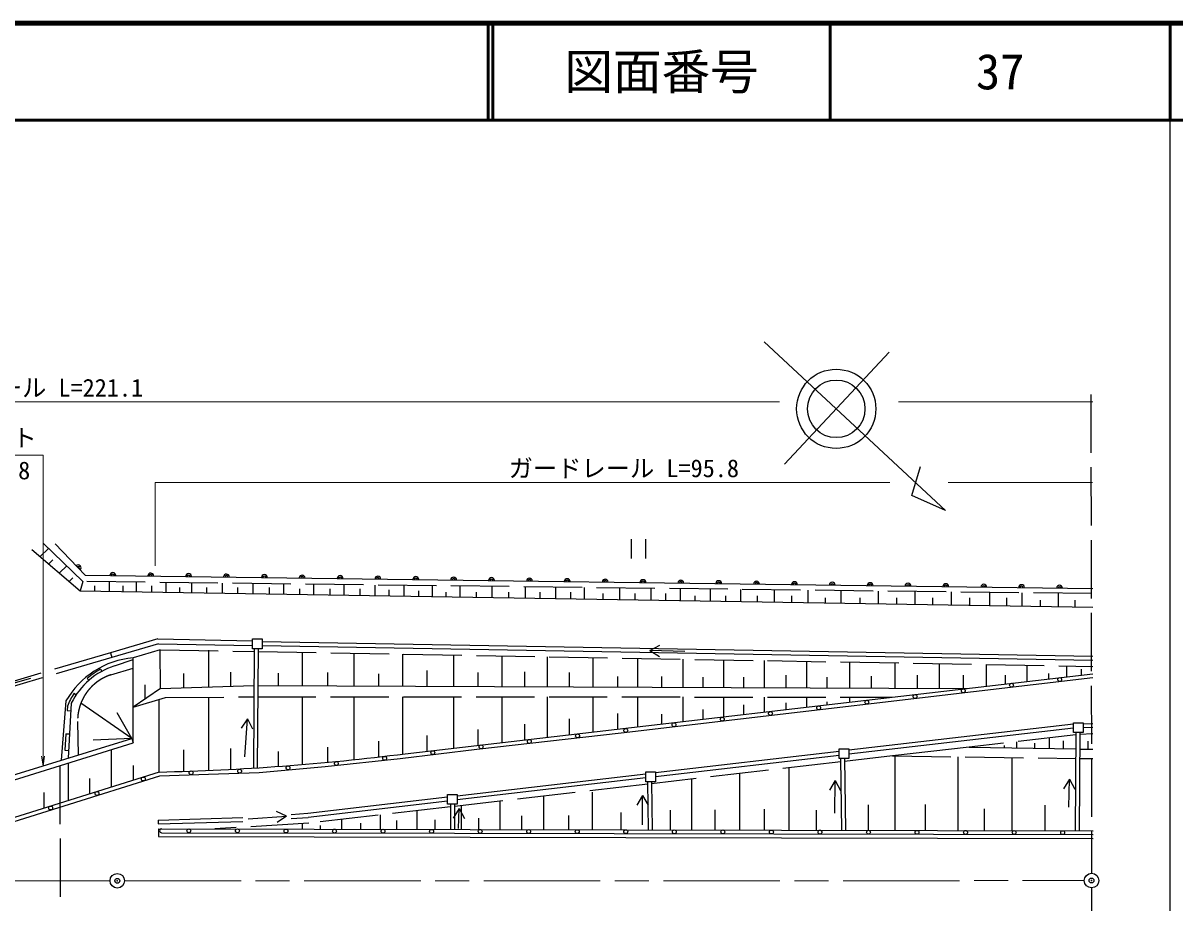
# Model space of a CAD drawing. Units: millimetres, scale not verified. Extents: x 40000 to 680000, y 20000 to 380000.
# Drawn here: x 460856 to 579500, y 289369 to 380000 of the extents above; entities that cross this region are included whole.
import ezdxf
from ezdxf.enums import TextEntityAlignment as Align

# ---------------------------------------------------------------- set-up
doc = ezdxf.new("R2010")
doc.units = ezdxf.units.MM
doc.header["$LTSCALE"] = 1000
doc.header["$PDMODE"] = 32
doc.header["$PDSIZE"] = 500
doc.linetypes.add('CHAIN', pattern=[18.5, 12, -1.5, 3.5, -1.5])
doc.linetypes.add('DASHED', pattern=[7.5, 6, -1.5])
for name, color, linetype, lineweight in [('M-BGD', 7, 'Continuous', 25), ('M-BGD-EXST', 7, 'Continuous', 25), ('M-BMK', 2, 'CHAIN', 13), ('M-BMK-SRVR', 3, 'Continuous', 25), ('M-STR-HTXT', 7, 'Continuous', 13), ('M-TTL', 2, 'Continuous', 140), ('M-TTL-BAND', 7, 'Continuous', 25), ('M-TTL-LINE', 7, 'Continuous', 50)]:
    doc.layers.add(name, color=color, linetype=linetype, lineweight=lineweight)
doc.layers.add('M-OTRS', color=6, linetype='Continuous')
doc.layers.add('M-TTL-TXT', color=7, linetype='Continuous')
doc.styles.add('ＭＳ ゴシック', font='')
doc.styles.get('ＭＳ ゴシック').set_extended_font_data('MS Gothic')

# ---------------------------------------------------------------- blocks, each defined once
blk = doc.blocks.new('open_arrow')
at = {"color": 0, "linetype": 'Continuous', "lineweight": -2}
blk.add_lwpolyline([(7.5, 1.25), (0, 0), (7.5, -1.25)], dxfattribs=at)

msp = doc.modelspace()

# ---------------------------------------------------------------- linework, layer by layer
at = {"layer": 'M-BGD'}
for p, q in [((537201, 347151), (555883, 329781)), ((550077, 346090), (539271, 334578)), ((552399, 331346), (553308, 334325)), ((555883, 329781), (552399, 331346)), ((464169, 326368), (467258, 323135)), ((461774, 325772), (466742, 321533)), ((462609, 325059), (463463, 325890)), ((463518, 324284), (463942, 324697)), ((464606, 323355), (465352, 324082)), ((465615, 322495), (465973, 322844)), ((467258, 323135), (571028, 321748)), ((467028, 322479), (466742, 321533)), ((466742, 321533), (571031, 319850)), ((468221, 322036), (468221, 321509)), ((469719, 322447), (469719, 321485)), ((471139, 322036), (471139, 321462)), ((472519, 322413), (472519, 321440)), ((474096, 322036), (474096, 321414)), ((475555, 322377), (475555, 321391)), ((476955, 321858), (476955, 321368)), ((478217, 322344), (478217, 321348)), ((479764, 321858), (479764, 321323)), ((481351, 322307), (481351, 321297)), ((482938, 321858), (482938, 321271)), ((484516, 322269), (484516, 321246)), ((486201, 321858), (486201, 321219)), ((487670, 322231), (487670, 321195)), ((489317, 321720), (489317, 321169)), ((490785, 322193), (490785, 321145)), ((492451, 321720), (492451, 321118)), ((493881, 322156), (493881, 321095)), ((495547, 321720), (495547, 321068)), ((497075, 322117), (497075, 321043)), ((498524, 321622), (498524, 321020)), ((500062, 322081), (500062, 320995)), ((501590, 321533), (501590, 320970)), ((502980, 322046), (502980, 320948)), ((505838, 322012), (505838, 320902)), ((509151, 321972), (509151, 320848)), ((512581, 321930), (512581, 320793)), ((515696, 321893), (515696, 320743)), ((518654, 321857), (518654, 320695)), ((522281, 321813), (522281, 320636)), ((525525, 321774), (525525, 320584)), ((528521, 321738), (528521, 320536)), ((531617, 321701), (531617, 320486)), ((534752, 321663), (534752, 320435)), ((538222, 321621), (538222, 320379)), ((541692, 321580), (541692, 320323)), ((545102, 321539), (545102, 320268)), ((504399, 321365), (504399, 320925)), ((507534, 321365), (507534, 320875)), ((510846, 321365), (510846, 320821)), ((514080, 321365), (514080, 320769)), ((517244, 321365), (517244, 320718)), ((520556, 321257), (520556, 320664)), ((523868, 321257), (523868, 320611)), ((527023, 321257), (527023, 320560)), ((530059, 321020), (530059, 320511)), ((533214, 321020), (533214, 320460)), ((536467, 321020), (536467, 320408)), ((539996, 321020), (539996, 320351)), ((543466, 320803), (543466, 320295)), ((547044, 320803), (547044, 320237)), ((548927, 321492), (548927, 320206)), ((550830, 320803), (550830, 320176)), ((552713, 321447), (552713, 320145)), ((554517, 320803), (554517, 320116)), ((556439, 321402), (556439, 320085)), ((558341, 320803), (558341, 320054)), ((560382, 321354), (560382, 320021)), ((562137, 320803), (562137, 319993)), ((563734, 321314), (563734, 319967)), ((565626, 320547), (565626, 319937)), ((567480, 321269), (567480, 319907)), ((569195, 320547), (569195, 319879)), ((474744, 316569), (469869, 315138)), ((474812, 316067), (470014, 314659)), ((474744, 316569), (484479, 316385)), ((474812, 316067), (484479, 315885)), ((484479, 315559), (484479, 316559)), ((484479, 316559), (485479, 316559)), ((485479, 316292), (571037, 314774)), ((485479, 315892), (571038, 314374)), ((469869, 315138), (470014, 314659)), ((470284, 313790), (472200, 314460)), ((472200, 305847), (472200, 314620)), ((475009, 311455), (474967, 315436)), ((479981, 311614), (479981, 315414)), ((484660, 315559), (484584, 303265)), ((485060, 315559), (484984, 303290)), ((489643, 311744), (489643, 315176)), ((494966, 311722), (494966, 315081)), ((499957, 311703), (499957, 314993)), ((505213, 311682), (505213, 314900)), ((510204, 311662), (510204, 314811)), ((514862, 311644), (514862, 314728)), ((519586, 311625), (519586, 314644)), ((524178, 311607), (524178, 314563)), ((528835, 311589), (528835, 314480)), ((533027, 311572), (533027, 314406)), ((468852, 313454), (468947, 313212)), ((502485, 311693), (502485, 313308)), ((537220, 311555), (537220, 314332)), ((541545, 314255), (541545, 311538)), ((545981, 314176), (545981, 311521)), ((550639, 314093), (550639, 311502)), ((555208, 314012), (555208, 311484)), ((560043, 313927), (560043, 311692)), ((564257, 313852), (564257, 312182)), ((568338, 313779), (568338, 312657)), ((569847, 313441), (569847, 312832)), ((467473, 312504), (467646, 312303)), ((477408, 311531), (477408, 313013)), ((482258, 311687), (482258, 313131)), ((487181, 311753), (487181, 313042)), ((492238, 311733), (492238, 313108)), ((497495, 311712), (497495, 312975)), ((500220, 304737), (571040, 312971)), ((507742, 311672), (507742, 313108)), ((512533, 311653), (512533, 313175)), ((517124, 311635), (517124, 313108)), ((522115, 311615), (522115, 312709)), ((526640, 311597), (526640, 312709)), ((530898, 311580), (530898, 312642)), ((535090, 311564), (535090, 312642)), ((539415, 312820), (539415, 311547)), ((543630, 312642), (543630, 311530)), ((548218, 312736), (548218, 311512)), ((552945, 312820), (552945, 311493)), ((557692, 312820), (557692, 311475)), ((561995, 312820), (561995, 311919)), ((566475, 312997), (566475, 312440)), ((466123, 310966), (466323, 310801)), ((475009, 311455), (472200, 309528)), ((473445, 310382), (473445, 311830)), ((475009, 311455), (484637, 311763)), ((485037, 311762), (558155, 311473)), ((465276, 310183), (464791, 304070)), ((465828, 309946), (465518, 304295)), ((472052, 306324), (466808, 309938)), ((474871, 302851), (474871, 310323)), ((479981, 303021), (479981, 310565)), ((489643, 303632), (489643, 310607)), ((494966, 304131), (494966, 310604)), ((499957, 304706), (499957, 310601)), ((505213, 305317), (505213, 310598)), ((510204, 305898), (510204, 310594)), ((514862, 306439), (514862, 310592)), ((519586, 306988), (519586, 310589)), ((524178, 307522), (524178, 310586)), ((528835, 308064), (528835, 310583)), ((533027, 308551), (533027, 310580)), ((535090, 308791), (535090, 309791)), ((537220, 309039), (537220, 310578)), ((539415, 309994), (539415, 309294)), ((541545, 310575), (541545, 309541)), ((543630, 310084), (543630, 309784)), ((545981, 310573), (545981, 310057)), ((465423, 309634), (465399, 309195)), ((465399, 309195), (465786, 309170)), ((472052, 306324), (470568, 308960)), ((522115, 307282), (522115, 308900)), ((526640, 307809), (526640, 308809)), ((530898, 308304), (530898, 309304)), ((512533, 306168), (512533, 307786)), ((517124, 306702), (517124, 308320)), ((569034, 307791), (545921, 305091)), ((569034, 307388), (545921, 304688)), ((569034, 306926), (569034, 307926)), ((569034, 307926), (570034, 307926)), ((570034, 307825), (571047, 307860)), ((570034, 307425), (571047, 307460)), ((458797, 302209), (472052, 306324)), ((465267, 306804), (465174, 305106)), ((465267, 306804), (465654, 306779)), ((472052, 306324), (468073, 306141)), ((472052, 306324), (472200, 305847)), ((502485, 305000), (502485, 306618)), ((507742, 305611), (507742, 307229)), ((566555, 306364), (566555, 305274)), ((569300, 306926), (569224, 296811)), ((569700, 306926), (569624, 296810)), ((458876, 301709), (472200, 305847)), ((465174, 305106), (465561, 305082)), ((469955, 301313), (469955, 305150)), ((477408, 302922), (477408, 305149)), ((482258, 303131), (482258, 305266)), ((487181, 303441), (487181, 304955)), ((492238, 303861), (492238, 305432)), ((497495, 304408), (497495, 306038)), ((544921, 304974), (526005, 302765)), ((544921, 304238), (544921, 305238)), ((544921, 305238), (545921, 305238)), ((558314, 305416), (550408, 304506)), ((558314, 305416), (569288, 305227)), ((561912, 305582), (561912, 305354)), ((563184, 305976), (563184, 305332)), ((565018, 305819), (565018, 305300)), ((567975, 306055), (567975, 305250)), ((569688, 305220), (571050, 305197)), ((570518, 306026), (570518, 305206)), ((465549, 299935), (465549, 303781)), ((544921, 304572), (526005, 302362)), ((545066, 304238), (545168, 296861)), ((545466, 304238), (545568, 296860)), ((550645, 304503), (550645, 296850)), ((557151, 304420), (557151, 296836)), ((562711, 304349), (562711, 296824)), ((474871, 302851), (455143, 296680)), ((472247, 302030), (472247, 303527)), ((525005, 302648), (505575, 300378)), ((525005, 301859), (525005, 302859)), ((525005, 302859), (526005, 302859)), ((534658, 302694), (534658, 296883)), ((539725, 303277), (539725, 296873)), ((467737, 300619), (467737, 302184)), ((525005, 302245), (505575, 299976)), ((525188, 301859), (525251, 296903)), ((525588, 301859), (525651, 296902)), ((529689, 302122), (529689, 296894)), ((463035, 299148), (463035, 300735)), ((504575, 300261), (490191, 298581)), ((504575, 299533), (504575, 300533)), ((504575, 300533), (505575, 300533)), ((514451, 300369), (514451, 296926)), ((519464, 300776), (519464, 296915)), ((504575, 299859), (490228, 298183)), ((504881, 299533), (504881, 296946)), ((505281, 299533), (505281, 296945)), ((505979, 299394), (505979, 296943)), ((509971, 299854), (509971, 296935)), ((537201, 299040), (537201, 296878)), ((547909, 299477), (547909, 296855)), ((553765, 299522), (553765, 296843)), ((559842, 299078), (559842, 296830)), ((566097, 299433), (566097, 296817)), ((474773, 297911), (483487, 298167)), ((474773, 297911), (474785, 297511)), ((490191, 298581), (488456, 298463)), ((488483, 298064), (490228, 298183)), ((493646, 297975), (493646, 296969)), ((497639, 298435), (497639, 296961)), ((499325, 297853), (499325, 296957)), ((501409, 298868), (501409, 296953)), ((503273, 297942), (503273, 296949)), ((507753, 298119), (507753, 296940)), ((512189, 298341), (512189, 296930)), ((517024, 298386), (517024, 296920)), ((522436, 298696), (522436, 296909)), ((527501, 298922), (527501, 296898)), ((532114, 298952), (532114, 296889)), ((542554, 298922), (542554, 296867)), ((474785, 297511), (483499, 297767)), ((474811, 297009), (474809, 296209)), ((474811, 297009), (571061, 296807)), ((489610, 297548), (489610, 296978)), ((491473, 297351), (491473, 296974)), ((495598, 297587), (495598, 296965)), ((474809, 296209), (571062, 296007))]:
    msp.add_line(p, q, dxfattribs=at)
at = {"layer": 'M-BGD', "linetype": 'DASHED'}
for p, q in [((570840, 341744), (570906, 292430)), ((467028, 322479), (462917, 326413)), ((570928, 321227), (467028, 322479)), ((469869, 315138), (455587, 310946)), ((470010, 314658), (455651, 310444)), ((474967, 315436), (472200, 314620)), ((474967, 315436), (484659, 315264)), ((485058, 315257), (571039, 313731)), ((469913, 312871), (472200, 313548)), ((472200, 309528), (475537, 310522)), ((475537, 310522), (484629, 310610)), ((485029, 310610), (550390, 310570)), ((466475, 308064), (466523, 304607)), ((569299, 306680), (558314, 305416)), ((569699, 306764), (571048, 306810)), ((545071, 303892), (525591, 301651)), ((550408, 304506), (545470, 303938)), ((550408, 304506), (569280, 304265)), ((569680, 304260), (571051, 304242)), ((464640, 303499), (464737, 276996)), ((525191, 301605), (505281, 299314)), ((504881, 299268), (490294, 297590)), ((490294, 297590), (480609, 296997)), ((570908, 290930), (570987, 231546))]:
    msp.add_line(p, q, dxfattribs=at)
at = {"layer": 'M-BGD'}
for points in [[(485479, 316559), (485479, 315559), (484479, 315559)], [(350623, 295929), (455205, 296280), (474939, 302453), (479959, 302637), (485171, 302820), (491985, 303414), (499704, 304236), (507599, 305195), (522475, 306883), (571040, 312578)], [(570034, 307926), (570034, 306926), (569034, 306926)], [(545921, 305238), (545921, 304238), (544921, 304238)], [(526005, 302859), (526005, 301859), (525005, 301859)], [(505575, 300533), (505575, 299533), (504575, 299533)], [(475127, 296608), (505280, 296545), (571062, 296407)]]:
    msp.add_lwpolyline(points, dxfattribs=at)
for centre, radius in [((544608, 340264), 4081), ((544608, 340264), 2963), ((567630, 312380), 200), ((557698, 311215), 200), ((562664, 311797), 200), ((542800, 309468), 200), ((547766, 310050), 200), ((552732, 310633), 200), ((532869, 308303), 200), ((537835, 308886), 200), ((522937, 307139), 200), ((527903, 307721), 200), ((513001, 306009), 200), ((517969, 306573), 200), ((503068, 304846), 200), ((508032, 305445), 200), ((493130, 303738), 200), ((498102, 304267), 200), ((478167, 302771), 200), ((483164, 302950), 200), ((488151, 303281), 200), ((473249, 302134), 200), ((468477, 300641), 200), ((463705, 299148), 200), ((477936, 296802), 200), ((482936, 296792), 200), ((487936, 296781), 200), ((492936, 296771), 200), ((497936, 296760), 200), ((502936, 296750), 200), ((507936, 296739), 200), ((512936, 296729), 200), ((517936, 296718), 200), ((522936, 296708), 200), ((527936, 296697), 200), ((532936, 296687), 200), ((537936, 296676), 200), ((542936, 296666), 200), ((547936, 296655), 200), ((552936, 296645), 200), ((557936, 296634), 200), ((562936, 296624), 200), ((567936, 296613), 200)]:
    msp.add_circle(centre, radius, dxfattribs=at)
for centre, radius, start, end in [((466535, 323891), 300, 313.68993, 133.68993), ((466535, 323891), 150, 313.68993, 133.68993), ((470111, 323096), 300, 359.23433, 179.23433), ((470111, 323096), 150, 359.23433, 179.23433), ((474011, 323044), 300, 359.23433, 179.23433), ((474011, 323044), 150, 359.23433, 179.23433), ((477911, 322992), 300, 359.23433, 179.23433), ((477911, 322992), 150, 359.23433, 179.23433), ((481810, 322940), 300, 359.23433, 179.23433), ((481810, 322940), 150, 359.23433, 179.23433), ((485710, 322888), 300, 359.23433, 179.23433), ((485710, 322888), 150, 359.23433, 179.23433), ((489610, 322836), 300, 359.23433, 179.23433), ((489610, 322836), 150, 359.23433, 179.23433), ((493509, 322784), 300, 359.23433, 179.23433), ((493509, 322784), 150, 359.23433, 179.23433), ((497409, 322732), 300, 359.23433, 179.23433), ((497409, 322732), 150, 359.23433, 179.23433), ((501309, 322680), 300, 359.23433, 179.23433), ((501309, 322680), 150, 359.23433, 179.23433), ((505208, 322627), 300, 359.23433, 179.23433), ((505208, 322627), 150, 359.23433, 179.23433), ((509108, 322575), 300, 359.23433, 179.23433), ((509108, 322575), 150, 359.23433, 179.23433), ((513008, 322523), 300, 359.23433, 179.23433), ((516907, 322471), 300, 359.23433, 179.23433), ((520807, 322419), 300, 359.23433, 179.23433), ((513008, 322523), 150, 359.23433, 179.23433), ((516907, 322471), 150, 359.23433, 179.23433), ((520807, 322419), 150, 359.23433, 179.23433), ((524707, 322367), 300, 359.23433, 179.23433), ((524707, 322367), 150, 359.23433, 179.23433), ((528606, 322315), 300, 359.23433, 179.23433), ((528606, 322315), 150, 359.23433, 179.23433), ((532506, 322263), 300, 359.23433, 179.23433), ((532506, 322263), 150, 359.23433, 179.23433), ((536406, 322211), 300, 359.23433, 179.23433), ((536406, 322211), 150, 359.23433, 179.23433), ((540305, 322158), 300, 359.23433, 179.23433), ((540305, 322158), 150, 359.23433, 179.23433), ((544205, 322106), 300, 359.23433, 179.23433), ((544205, 322106), 150, 359.23433, 179.23433), ((548104, 322054), 300, 359.23433, 179.23433), ((548104, 322054), 150, 359.23433, 179.23433), ((552004, 322002), 300, 359.23433, 179.23433), ((552004, 322002), 150, 359.23433, 179.23433), ((555904, 321950), 300, 359.23433, 179.23433), ((555904, 321950), 150, 359.23433, 179.23433), ((559803, 321898), 300, 359.23433, 179.23433), ((559803, 321898), 150, 359.23433, 179.23433), ((563703, 321846), 300, 359.23433, 179.23433), ((563703, 321846), 150, 359.23433, 179.23433), ((567603, 321794), 300, 359.23433, 179.23433), ((567603, 321794), 150, 359.23433, 179.23433), ((472987, 305772), 8882, 95.07875, 150.2321), ((472596, 306607), 7547, 107.83954, 153.7378), ((472419, 306804), 7547, 118.20786, 130.94667), ((472419, 306804), 7547, 146.53262, 157.97445), ((469143, 551113), 248328, 271.32169, 277.18909), ((475128, 296808), 200, 89.87982, 269.87982)]:
    msp.add_arc(centre, radius, start, end, dxfattribs=at)
at = {"layer": 'M-BGD', "linetype": 'DASHED'}
msp.add_arc((471436, 308149), 4961, 107.87719, 180.97888, dxfattribs=at)
at = {"layer": 'M-BGD-EXST'}
for p, q in [((523492, 326854), (523492, 324854)), ((524992, 324854), (524992, 326854)), ((525413, 315371), (526429, 315920)), ((529012, 315271), (525413, 315371)), ((525413, 315371), (526396, 314766)), ((461613, 312502), (457818, 311406)), ((483969, 308328), (483328, 307367)), ((483716, 304405), (483969, 308328)), ((483969, 308328), (484481, 307293)), ((544502, 301976), (543912, 300983)), ((544459, 298602), (544502, 301976)), ((544502, 301976), (545066, 300969)), ((568625, 302103), (568033, 301111)), ((568583, 299235), (568625, 302103)), ((568625, 302103), (569188, 301094)), ((524660, 300444), (524083, 299444)), ((524660, 297407), (524660, 300444)), ((524660, 300444), (525237, 299444)), ((505766, 299094), (505169, 298106)), ((505724, 297028), (505766, 299094)), ((505766, 299094), (506323, 298083)), ((484042, 298040), (488006, 298293)), ((488006, 298293), (486972, 298805)), ((488006, 298293), (487045, 297653))]:
    msp.add_line(p, q, dxfattribs=at)
at = {"layer": 'M-BMK'}
for centre, radius, start, end in [((542426, -138222110), 138513784, 90.03004, 90.07083), ((509361, 47002256), 46710616, 269.95333, 270.07457)]:
    msp.add_arc(centre, radius, start, end, dxfattribs=at)
at = {"layer": 'M-BMK-SRVR'}
for centre in [(470564, 291655), (570907, 291680)]:
    msp.add_circle(centre, 750, dxfattribs=at)
for p in [(470564, 291655), (570907, 291680)]:
    msp.add_point(p, dxfattribs=at)
at = {"layer": 'M-OTRS'}
msp.add_point((570907, 291680), dxfattribs=at)
at = {"layer": 'M-STR-HTXT'}
for p, q in [((538760, 340972), (67657, 340972)), ((571043, 340972), (551030, 340972)), ((474456, 324093), (474456, 332677)), ((474456, 332677), (550121, 332677)), ((556143, 332677), (571014, 332677))]:
    msp.add_line(p, q, dxfattribs=at)
msp.add_lwpolyline([(462915, 303487), (462915, 335483), (438915, 335483)], dxfattribs=at)
at = {"layer": 'M-TTL'}
msp.add_line((680000, 380000), (40000, 380000), dxfattribs=at)
at = {"layer": 'M-TTL-BAND'}
msp.add_line((579000, 20000), (579000, 370000), dxfattribs=at)
at = {"layer": 'M-TTL-LINE'}
for p, q in [((508747, 380000), (508747, 370000)), ((509247, 380000), (509247, 370000)), ((543997, 380000), (543997, 370000)), ((579000, 380000), (579000, 370000)), ((40000, 370000), (680000, 370000))]:
    msp.add_line(p, q, dxfattribs=at)

# ---------------------------------------------------------------- block references
at = {"layer": 'M-STR-HTXT', "xscale": 133, "yscale": 133, "rotation": 90}
msp.add_blockref('open_arrow', (462915, 303487), dxfattribs=at)

# ---------------------------------------------------------------- texts
at = {"layer": 'M-STR-HTXT', "style": 'ＭＳ ゴシック'}
for s, p in [('ガードレール L=221.1', (460743, 340972)), ('ボックスカルバート', (451014, 335821)), ('L=26.4 W=5.0 H=4.8', (450377, 332453)), ('ガードレール L=95.8', (522735, 332677))]:
    msp.add_text(s, height=1833, dxfattribs=at).set_placement(p, align=Align.BOTTOM_CENTER)
at = {"layer": 'M-TTL-TXT', "style": 'ＭＳ ゴシック'}
for s, p in [('図面番号', (526622, 375000)), ('37', (561497, 375000))]:
    msp.add_text(s, height=3666, dxfattribs=at).set_placement(p, align=Align.MIDDLE_CENTER)

doc.saveas('drawing.dxf')
